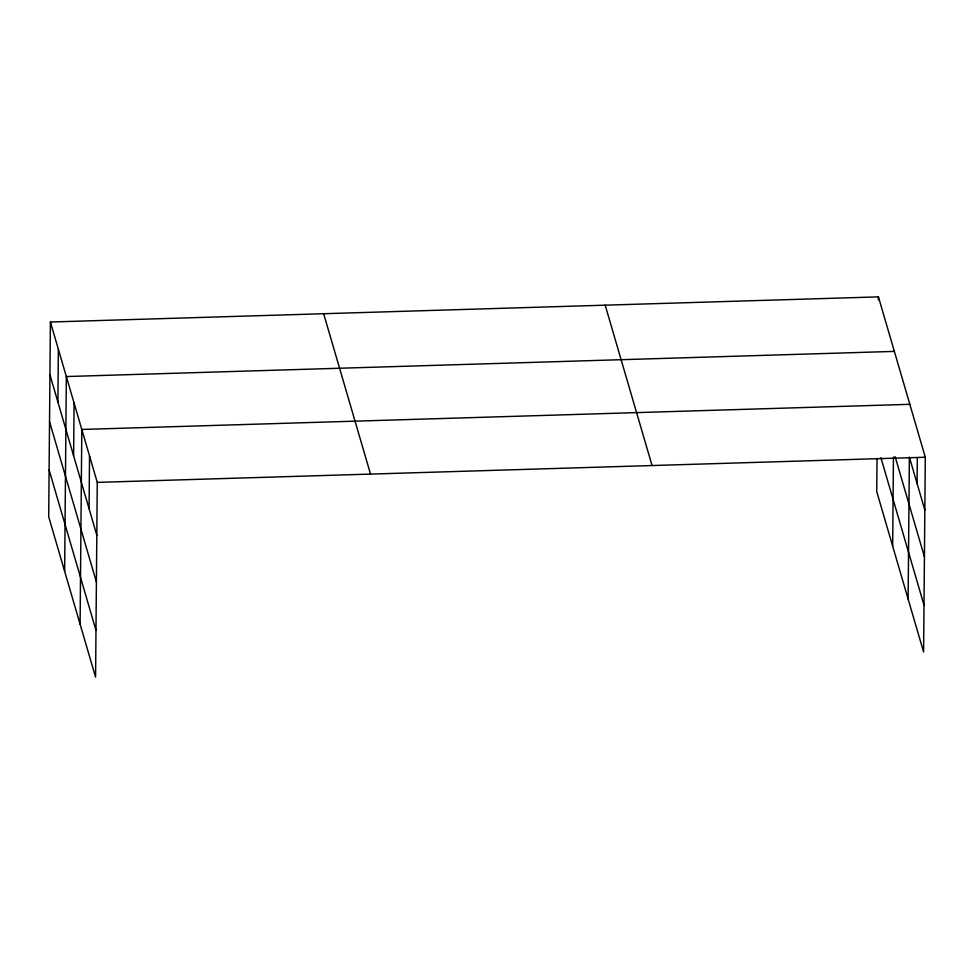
<?xml version="1.0" encoding="UTF-8"?>
<svg xmlns="http://www.w3.org/2000/svg" width="974" height="974" viewBox="0 0 974 974"><rect width="100%" height="100%" fill="white"/><g stroke="black" fill="none" stroke-linecap="round" stroke-linejoin="round"><path stroke-width="1.46" d="M50.404 322.017L48.7 516.756L95.574 677.125L97.266 482.386L50.404 322.017L878.426 296.875L925.3 457.244L923.596 651.983L876.734 491.614L877.014 458.364M57.904 402.067L58.367 349.276M64.637 571.288L66.342 376.548L894.363 351.395M73.61 455.795L74.073 403.005M80.099 624.212L81.804 429.461L909.838 404.32M89.072 508.708L89.535 455.929M878.402 299.882L878.426 296.875M892.671 546.134L893.438 457.062M908.133 599.059L909.375 457.11L924.837 510.023M917.106 483.567L917.325 457.926M97.266 482.386L925.3 457.244M895.118 456.599L924.436 556.872M880.91 457.683L924.009 605.134M605.183 305.166L652.056 465.535M323.648 313.713L370.522 474.094M49.942 374.807L96.816 535.176M49.528 421.645L96.402 582.026M49.114 469.918L95.976 630.288"/></g></svg>
